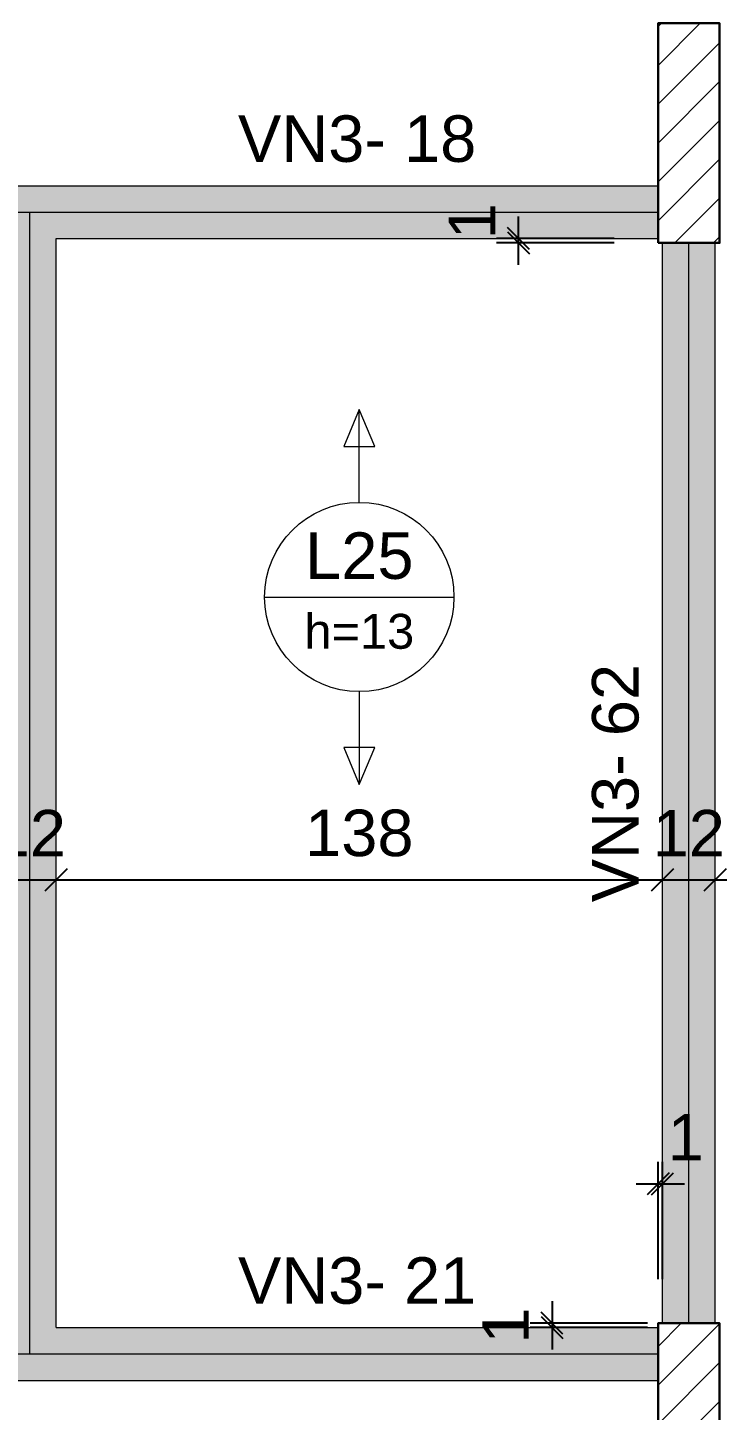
# Model space of a CAD drawing. Header units: millimetres. Extents: x -8 to 605, y -494 to 220.
# Drawn here: x 11 to 14.14, y -450.72 to -444.42 of the extents above; entities that cross this region are included whole.
import ezdxf

# ---------------------------------------------------------------- set-up
doc = ezdxf.new("R2010")
doc.units = ezdxf.units.MM
doc.header["$MEASUREMENT"] = 0
doc.linetypes.add('NULL', pattern=[0])
for name, color, linetype, lineweight in [('FO-Cotas', 5, 'Continuous', 5), ('FO-Eixos', 5, 'Continuous', 5), ('FO-Hachura pilar que passa', 19, 'Continuous', 5), ('FO-Hachura viga', 43, 'Continuous', 5), ('FO-Pilares', 4, 'Continuous', 30), ('FO-Textos das lajes', 1, 'Continuous', 20), ('FO-Textos das vigas', 7, 'Continuous', 5), ('FO-Vigas', 1, 'Continuous', 20)]:
    doc.layers.add(name, color=color, linetype=linetype, lineweight=lineweight)
doc.styles.add('Arial', font='arial.ttf')
doc.dimstyles.new('UM_50.000000', dxfattribs={"dimtxt": 0.18, "dimasz": 0.1, "dimexe": 0.1, "dimexo": 0.2, "dimgap": 0, "dimtad": 1, "dimtih": 1, "dimtoh": 1, "dimdec": 1, "dimlfac": 50, "dimzin": 0, "dimdsep": 46, "dimtxsty": 'Standard', "dimcen": 0.09, "dimdle": 0.1, "dimadec": 1, "dimazin": 2, "dimtfac": 1, "dimtdec": 4, "dimtofl": 0, "dimtmove": 0, "dimatfit": 3, "dimfxl": 1, "dimtolj": 1, "dimarcsym": 0})
pattern_1 = [(45, (-4.58844, -411.61486), (-0.08838835, 0.08838835), [])]

# ---------------------------------------------------------------- blocks, each defined once
blk = doc.blocks.new('_Oblique')
at = {"color": 0, "linetype": 'ByBlock', "lineweight": -2}
blk.add_line((-0.5, -0.5), (0.5, 0.5), dxfattribs=at)
blk = doc.blocks.new('*D4239')
at = {"layer": 'Defpoints', "color": 0, "transparency": 16777216}
for p in [(10.8916, -448.3049), (11.1316, -448.3049), (11.1316, -448.3049)]:
    blk.add_point(p, dxfattribs=at)
at = {"layer": 'FO-Cotas', "color": 0, "lineweight": -2, "transparency": 16777216}
blk.add_line((10.7916, -448.3049), (11.2316, -448.3049), dxfattribs=at)
at = {"layer": 'FO-Cotas', "color": 0, "lineweight": -2, "transparency": 16777216, "xscale": 0.1, "yscale": 0.1, "zscale": 0.1, "rotation": 180}
blk.add_blockref('_Oblique', (10.8916, -448.3049), dxfattribs=at)
at = {"layer": 'FO-Cotas', "color": 0, "lineweight": -2, "transparency": 16777216, "xscale": 0.1, "yscale": 0.1, "zscale": 0.1}
blk.add_blockref('_Oblique', (11.1316, -448.3049), dxfattribs=at)
at = {"layer": 'FO-Cotas', "color": 7, "transparency": 16777216, "insert": (11.0116, -448.0931), "char_height": 0.2118, "attachment_point": 5, "rotation": 0.00573, "style": 'Arial'}
blk.add_mtext('\\A1;12', dxfattribs=at)
blk = doc.blocks.new('*D4240')
at = {"layer": 'Defpoints', "color": 0, "transparency": 16777216}
for p in [(11.1316, -448.3049), (13.8916, -448.3049), (13.8916, -448.3049)]:
    blk.add_point(p, dxfattribs=at)
at = {"layer": 'FO-Cotas', "color": 0, "lineweight": -2, "transparency": 16777216}
blk.add_line((11.0316, -448.3049), (13.9916, -448.3049), dxfattribs=at)
at = {"layer": 'FO-Cotas', "color": 0, "lineweight": -2, "transparency": 16777216, "xscale": 0.1, "yscale": 0.1, "zscale": 0.1, "rotation": 180}
blk.add_blockref('_Oblique', (11.1316, -448.3049), dxfattribs=at)
at = {"layer": 'FO-Cotas', "color": 0, "lineweight": -2, "transparency": 16777216, "xscale": 0.1, "yscale": 0.1, "zscale": 0.1}
blk.add_blockref('_Oblique', (13.8916, -448.3049), dxfattribs=at)
at = {"layer": 'FO-Cotas', "color": 7, "transparency": 16777216, "insert": (12.5116, -448.0931), "char_height": 0.2118, "attachment_point": 5, "rotation": 0.00573, "style": 'Arial'}
blk.add_mtext('\\A1;138', dxfattribs=at)
blk = doc.blocks.new('*D4241')
at = {"layer": 'Defpoints', "color": 0, "transparency": 16777216}
for p in [(13.8916, -448.3049), (14.1316, -448.3049), (14.1316, -448.3049)]:
    blk.add_point(p, dxfattribs=at)
at = {"layer": 'FO-Cotas', "color": 0, "lineweight": -2, "transparency": 16777216}
blk.add_line((13.7916, -448.3049), (14.2316, -448.3049), dxfattribs=at)
at = {"layer": 'FO-Cotas', "color": 0, "lineweight": -2, "transparency": 16777216, "xscale": 0.1, "yscale": 0.1, "zscale": 0.1, "rotation": 180}
blk.add_blockref('_Oblique', (13.8916, -448.3049), dxfattribs=at)
at = {"layer": 'FO-Cotas', "color": 0, "lineweight": -2, "transparency": 16777216, "xscale": 0.1, "yscale": 0.1, "zscale": 0.1}
blk.add_blockref('_Oblique', (14.1316, -448.3049), dxfattribs=at)
at = {"layer": 'FO-Cotas', "color": 7, "transparency": 16777216, "insert": (14.0116, -448.0931), "char_height": 0.2118, "attachment_point": 5, "rotation": 0.00573, "style": 'Arial'}
blk.add_mtext('\\A1;12', dxfattribs=at)
blk = doc.blocks.new('*D4242')
at = {"layer": 'Defpoints', "color": 0, "transparency": 16777216}
for p in [(14.1316, -448.3049), (16.7916, -448.3049), (16.7916, -448.3049)]:
    blk.add_point(p, dxfattribs=at)
at = {"layer": 'FO-Cotas', "color": 0, "lineweight": -2, "transparency": 16777216}
blk.add_line((14.0316, -448.3049), (16.8916, -448.3049), dxfattribs=at)
at = {"layer": 'FO-Cotas', "color": 0, "lineweight": -2, "transparency": 16777216, "xscale": 0.1, "yscale": 0.1, "zscale": 0.1, "rotation": 180}
blk.add_blockref('_Oblique', (14.1316, -448.3049), dxfattribs=at)
at = {"layer": 'FO-Cotas', "color": 0, "lineweight": -2, "transparency": 16777216, "xscale": 0.1, "yscale": 0.1, "zscale": 0.1}
blk.add_blockref('_Oblique', (16.7916, -448.3049), dxfattribs=at)
at = {"layer": 'FO-Cotas', "color": 7, "transparency": 16777216, "insert": (15.4616, -448.0931), "char_height": 0.2118, "attachment_point": 5, "rotation": 0.00573, "style": 'Arial'}
blk.add_mtext('\\A1;133', dxfattribs=at)
blk = doc.blocks.new('*D4413')
at = {"layer": 'Defpoints', "color": 0, "transparency": 16777216}
for p in [(13.8916, -449.6893), (13.8716, -450.3247), (13.8916, -450.3247)]:
    blk.add_point(p, dxfattribs=at)
at = {"layer": 'FO-Cotas', "color": 0, "lineweight": -2, "transparency": 16777216}
for p, q in [((13.8716, -450.1247), (13.8716, -449.5893)), ((13.8916, -450.1247), (13.8916, -449.5893)), ((13.7716, -449.6893), (13.9916, -449.6893))]:
    blk.add_line(p, q, dxfattribs=at)
at = {"layer": 'FO-Cotas', "color": 0, "lineweight": -2, "transparency": 16777216, "xscale": 0.1, "yscale": 0.1, "zscale": 0.1, "rotation": 180}
blk.add_blockref('_Oblique', (13.8716, -449.6893), dxfattribs=at)
at = {"layer": 'FO-Cotas', "color": 0, "lineweight": -2, "transparency": 16777216, "xscale": 0.1, "yscale": 0.1, "zscale": 0.1}
blk.add_blockref('_Oblique', (13.8916, -449.6893), dxfattribs=at)
at = {"layer": 'FO-Cotas', "color": 7, "transparency": 16777216, "insert": (13.9978, -449.4775), "char_height": 0.2118, "attachment_point": 5, "rotation": 0.00573, "style": 'Arial'}
blk.add_mtext('\\A1;1', dxfattribs=at)
blk = doc.blocks.new('*D4483')
at = {"layer": 'Defpoints', "color": 0, "transparency": 16777216}
for p in [(13.2362, -445.3847), (13.8716, -445.3847), (13.8716, -445.4047)]:
    blk.add_point(p, dxfattribs=at)
at = {"layer": 'FO-Cotas', "color": 0, "lineweight": -2, "transparency": 16777216}
for p, q in [((13.2362, -445.5047), (13.2362, -445.2847)), ((13.6716, -445.3847), (13.1362, -445.3847)), ((13.6716, -445.4047), (13.1362, -445.4047))]:
    blk.add_line(p, q, dxfattribs=at)
at = {"layer": 'FO-Cotas', "color": 0, "lineweight": -2, "transparency": 16777216, "xscale": 0.1, "yscale": 0.1, "zscale": 0.1}
for p, rotation in [((13.2362, -445.3847), 90), ((13.2362, -445.4047), 270)]:
    blk.add_blockref('_Oblique', p, dxfattribs=dict(at, rotation=rotation))
at = {"layer": 'FO-Cotas', "color": 7, "transparency": 16777216, "insert": (13.0244, -445.3064), "char_height": 0.2118, "attachment_point": 5, "rotation": 90, "style": 'Arial'}
blk.add_mtext('\\A1;1', dxfattribs=at)
blk = doc.blocks.new('*D4491')
at = {"layer": 'Defpoints', "color": 0, "transparency": 16777216}
for p in [(14.0242, -450.3247), (13.3888, -450.3447), (14.0242, -450.3447)]:
    blk.add_point(p, dxfattribs=at)
at = {"layer": 'FO-Cotas', "color": 0, "lineweight": -2, "transparency": 16777216}
for p, q in [((13.3888, -450.2247), (13.3888, -450.4447)), ((13.8242, -450.3247), (13.2888, -450.3247)), ((13.8242, -450.3447), (13.2888, -450.3447))]:
    blk.add_line(p, q, dxfattribs=at)
at = {"layer": 'FO-Cotas', "color": 0, "lineweight": -2, "transparency": 16777216, "xscale": 0.1, "yscale": 0.1, "zscale": 0.1}
for p, rotation in [((13.3888, -450.3247), 90), ((13.3888, -450.3447), 270)]:
    blk.add_blockref('_Oblique', p, dxfattribs=dict(at, rotation=rotation))
at = {"layer": 'FO-Cotas', "color": 7, "transparency": 16777216, "insert": (13.177, -450.3347), "char_height": 0.2118, "attachment_point": 5, "rotation": 90, "style": 'Arial'}
blk.add_mtext('\\A1;1', dxfattribs=at)

msp = doc.modelspace()

# ---------------------------------------------------------------- hatches: boundary and pattern name
at = {"layer": 'FO-Hachura pilar que passa', "linetype": 'Continuous', "ltscale": 0.2}
h = msp.add_hatch(dxfattribs=at)
h.set_pattern_fill('ANSI31', color=19, style=0)
h.set_pattern_definition(pattern_1)
h.paths.add_polyline_path([(13.8716, -445.4047), (14.0116, -445.4047), (14.1516, -445.4047), (14.1516, -444.9047), (14.1516, -444.4047), (14.0116, -444.4047), (13.8716, -444.4047), (13.8716, -444.9047)])
h = msp.add_hatch(dxfattribs=at)
h.set_pattern_fill('ANSI31', color=19, style=0)
h.set_pattern_definition(pattern_1)
h.paths.add_polyline_path([(13.8716, -451.1247), (14.0116, -451.1247), (14.1516, -451.1247), (14.1516, -450.7247), (14.1516, -450.3247), (14.0116, -450.3247), (13.8716, -450.3247), (13.8716, -450.7247)])
at = {"layer": 'FO-Hachura viga', "linetype": 'Continuous', "ltscale": 0.2}
for points in [[(11.0116, -445.2647), (11.0116, -445.2647), (11.0116, -445.1447), (8.0316, -445.1447), (7.9116, -445.2647), (8.0316, -445.3847), (10.8916, -445.3847), (11.0116, -445.2647)], [(13.8716, -445.1447), (13.8716, -445.1447), (11.0116, -445.1447), (11.0116, -445.2647), (11.1316, -445.3847), (13.8716, -445.3847), (13.8716, -445.1447)], [(11.1316, -450.3449), (11.1316, -450.3449), (11.1316, -445.3847), (11.0116, -445.2647), (10.8916, -445.3847), (10.8916, -450.3447), (11.0116, -450.4649), (11.1316, -450.3449)], [(14.1316, -445.4047), (14.1316, -445.4047), (13.8916, -445.4047), (13.8916, -450.3249), (14.1316, -450.3249), (14.1316, -445.4047)], [(11.0116, -450.4649), (11.0116, -450.4649), (10.8916, -450.3447), (9.0516, -450.3447), (9.0516, -450.5847), (11.0116, -450.5847), (11.0116, -450.4649)], [(13.8716, -450.3449), (13.8716, -450.3449), (11.1316, -450.3449), (11.0116, -450.4649), (11.0116, -450.5849), (13.8716, -450.5849), (13.8716, -450.3449)]]:
    msp.add_hatch(color=43, dxfattribs=at).paths.add_polyline_path(points)

# ---------------------------------------------------------------- linework, layer by layer
at = {"layer": 'FO-Eixos'}
for p, q in [((7.9116, -445.2647), (11.0116, -445.2647)), ((11.0116, -450.4647), (11.0116, -445.2647)), ((11.0116, -445.2647), (13.8716, -445.2647)), ((14.0116, -450.3247), (14.0116, -445.4047)), ((9.0516, -450.4647), (11.0116, -450.4647)), ((11.0116, -450.4647), (13.8716, -450.4647))]:
    msp.add_line(p, q, dxfattribs=at)
at = {"layer": 'FO-Pilares'}
for points in [[(13.8716, -445.4047), (14.0116, -445.4047), (14.1516, -445.4047), (14.1516, -444.9047), (14.1516, -444.4047), (14.0116, -444.4047), (13.8716, -444.4047), (13.8716, -444.9047), (13.8716, -445.4047)], [(13.8716, -451.1247), (14.0116, -451.1247), (14.1516, -451.1247), (14.1516, -450.7247), (14.1516, -450.3247), (14.0116, -450.3247), (13.8716, -450.3247), (13.8716, -450.7247), (13.8716, -451.1247)]]:
    msp.add_lwpolyline(points, close=True, dxfattribs=at)
at = {"layer": 'FO-Textos das lajes'}
for p, q in [((12.5116, -446.1629), (12.441, -446.3323)), ((12.5822, -446.3323), (12.5116, -446.1629)), ((12.441, -446.3323), (12.5822, -446.3323)), ((12.0806, -447.0175), (12.9425, -447.0175)), ((12.5822, -447.7026), (12.441, -447.7026)), ((12.441, -447.7026), (12.5116, -447.872)), ((12.5116, -447.872), (12.5822, -447.7026))]:
    msp.add_line(p, q, dxfattribs=at)
for points in [[(12.5116, -446.5865), (12.5116, -446.1629)], [(12.5116, -447.4484), (12.5116, -447.872)]]:
    msp.add_lwpolyline(points, dxfattribs=at)
msp.add_circle((12.5116, -447.0175), 0.431, dxfattribs=at)
at = {"layer": 'FO-Vigas'}
for p, q in [((8.0316, -445.1447), (11.0116, -445.1447)), ((11.0116, -445.1447), (13.8716, -445.1447)), ((11.1316, -450.3447), (11.1316, -445.3847)), ((11.1316, -445.3847), (13.8716, -445.3847)), ((13.8916, -450.3247), (13.8916, -445.4047)), ((14.1316, -450.3247), (14.1316, -445.4047)), ((11.1316, -450.3447), (13.8716, -450.3447)), ((9.0516, -450.5847), (11.0116, -450.5847)), ((11.0116, -450.5847), (13.8716, -450.5847))]:
    msp.add_line(p, q, dxfattribs=at)

# ---------------------------------------------------------------- texts
at = {"layer": 'FO-Textos das lajes', "linetype": 'NULL', "ltscale": 0.2, "attachment_point": 8, "line_spacing_factor": 0.798, "style": 'Arial'}
for s, insert, char_height, width in [('L25', (12.5116, -446.938), 0.2118, 0.987001), ('h=13', (12.5116, -447.2554), 0.15885, 0.999351)]:
    msp.add_mtext(s, dxfattribs=dict(at, insert=insert, char_height=char_height, width=width))
at = {"layer": 'FO-Textos das vigas', "linetype": 'NULL', "ltscale": 0.2, "char_height": 0.2118, "width": 2.170627, "attachment_point": 8, "line_spacing_factor": 0.798, "style": 'Arial'}
for s, insert in [('VN3- 18', (12.5016, -445.039)), ('VN3- 21', (12.5016, -450.239))]:
    msp.add_mtext(s, dxfattribs=dict(at, insert=insert))
at = {"layer": 'FO-Textos das vigas', "linetype": 'NULL', "ltscale": 0.2, "insert": (13.7857, -447.8649), "char_height": 0.2118, "width": 2.170627, "attachment_point": 8, "rotation": 90.00021, "line_spacing_factor": 0.798, "style": 'Arial'}
msp.add_mtext('VN3- 62', dxfattribs=at)

# ---------------------------------------------------------------- dimensions: what is measured, and where the dimension line sits
at = {"layer": 'FO-Cotas'}
for base, p1, p2, picture, middle in [((13.2362, -445.3847), (13.8716, -445.4047), (13.8716, -445.3847), '*D4483', (13.0244, -445.3064)), ((13.3888, -450.3447), (14.0242, -450.3247), (14.0242, -450.3447), '*D4491', (13.177, -450.3347))]:
    dim = msp.add_linear_dim(base=base, p1=p1, p2=p2, angle=90, dimstyle='UM_50.000000', override={"dimtxt": 0.2118, "dimasz": 0.1, "dimexe": 0.1, "dimexo": 0.2, "dimtad": 1, "dimtih": 0, "dimtoh": 0, "dimdec": 1, "dimlfac": 50, "dimzin": 8, "dimtxsty": 'Arial', "dimblk": 'Oblique', "dimblk1": 'Oblique', "dimblk2": 'Oblique', "dimsah": 1, "dimdle": 0.1, "dimse1": 0, "dimse2": 0, "dimclrt": 7, "dimadec": 1, "dimazin": 3, "dimtmove": 2, "dimldrblk": 'Oblique'}, dxfattribs=at)
    dim.commit()
    dim.dimension.update_dxf_attribs({"geometry": picture, "text_midpoint": middle, "dimtype": 160, "text_rotation": 90})
for base, p1, p2, override, picture, middle in [((11.1316, -448.3049), (10.8916, -448.3049), (11.1316, -448.3049), {"dimtxt": 0.2118, "dimasz": 0.1, "dimexe": 0.1, "dimexo": 0.2, "dimtad": 1, "dimtih": 0, "dimtoh": 0, "dimdec": 1, "dimlfac": 50, "dimzin": 8, "dimtxsty": 'Arial', "dimblk": 'Oblique', "dimblk1": 'Oblique', "dimblk2": 'Oblique', "dimsah": 1, "dimdle": 0.1, "dimse1": 1, "dimse2": 1, "dimclrt": 7, "dimadec": 1, "dimazin": 3, "dimtmove": 2, "dimldrblk": 'Oblique'}, '*D4239', (11.0116, -448.0931)), ((13.8916, -448.3049), (11.1316, -448.3049), (13.8916, -448.3049), {"dimtxt": 0.2118, "dimasz": 0.1, "dimexe": 0.1, "dimexo": 0.2, "dimtad": 1, "dimtih": 0, "dimtoh": 0, "dimdec": 1, "dimlfac": 50, "dimzin": 8, "dimtxsty": 'Arial', "dimblk": 'Oblique', "dimblk1": 'Oblique', "dimblk2": 'Oblique', "dimsah": 1, "dimdle": 0.1, "dimse1": 1, "dimse2": 1, "dimclrt": 7, "dimadec": 1, "dimazin": 3, "dimtmove": 2, "dimldrblk": 'Oblique'}, '*D4240', (12.5116, -448.0931)), ((14.1316, -448.3049), (13.8916, -448.3049), (14.1316, -448.3049), {"dimtxt": 0.2118, "dimasz": 0.1, "dimexe": 0.1, "dimexo": 0.2, "dimtad": 1, "dimtih": 0, "dimtoh": 0, "dimdec": 1, "dimlfac": 50, "dimzin": 8, "dimtxsty": 'Arial', "dimblk": 'Oblique', "dimblk1": 'Oblique', "dimblk2": 'Oblique', "dimsah": 1, "dimdle": 0.1, "dimse1": 1, "dimse2": 1, "dimclrt": 7, "dimadec": 1, "dimazin": 3, "dimtmove": 2, "dimldrblk": 'Oblique'}, '*D4241', (14.0116, -448.0931)), ((16.7916, -448.3049), (14.1316, -448.3049), (16.7916, -448.3049), {"dimtxt": 0.2118, "dimasz": 0.1, "dimexe": 0.1, "dimexo": 0.2, "dimtad": 1, "dimtih": 0, "dimtoh": 0, "dimdec": 1, "dimlfac": 50, "dimzin": 8, "dimtxsty": 'Arial', "dimblk": 'Oblique', "dimblk1": 'Oblique', "dimblk2": 'Oblique', "dimsah": 1, "dimdle": 0.1, "dimse1": 1, "dimse2": 1, "dimclrt": 7, "dimadec": 1, "dimazin": 3, "dimtmove": 2, "dimldrblk": 'Oblique'}, '*D4242', (15.4616, -448.0931)), ((13.8916, -449.6893), (13.8716, -450.3247), (13.8916, -450.3247), {"dimtxt": 0.2118, "dimasz": 0.1, "dimexe": 0.1, "dimexo": 0.2, "dimtad": 1, "dimtih": 0, "dimtoh": 0, "dimdec": 1, "dimlfac": 50, "dimzin": 8, "dimtxsty": 'Arial', "dimblk": 'Oblique', "dimblk1": 'Oblique', "dimblk2": 'Oblique', "dimsah": 1, "dimdle": 0.1, "dimse1": 0, "dimse2": 0, "dimclrt": 7, "dimadec": 1, "dimazin": 3, "dimtmove": 2, "dimldrblk": 'Oblique'}, '*D4413', (13.9978, -449.4775))]:
    dim = msp.add_linear_dim(base=base, p1=p1, p2=p2, dimstyle='UM_50.000000', override=override, dxfattribs=at)
    dim.commit()
    dim.dimension.update_dxf_attribs({"geometry": picture, "text_midpoint": middle, "dimtype": 160, "text_rotation": 0.00573})

doc.saveas('drawing.dxf')
